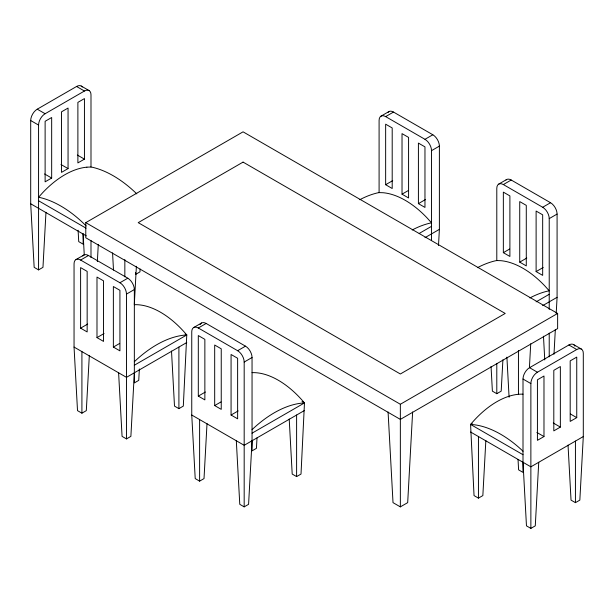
<?xml version="1.0" encoding="UTF-8"?>
<svg xmlns="http://www.w3.org/2000/svg" width="614" height="614" viewBox="0 0 614 614"><rect width="100%" height="100%" fill="white"/><g stroke="black" fill="none" stroke-linecap="round" stroke-linejoin="round"><path stroke-width="0.92" d="M45.966 212.321L42.965 267.351L38.567 269.891L34.161 267.351L30.7 203.779L30.7 120.536A9.271 5.349 -60 0 1 37.254 109.185L76.573 86.482A9.271 5.349 -60 0 1 82.253 86.996M89.314 355.613L86.313 410.636L81.915 413.184L77.51 410.636L74.048 347.071L74.048 263.828A9.271 5.349 60 0 1 80.603 260.044L88.47 255.508L127.789 278.203A9.271 5.349 60 0 1 134.343 289.555L134.343 382.913L138.749 380.365L139.363 368.983M97.357 261.564L98.286 244.487M134.312 304.437L136.385 266.261M134.343 372.798L130.882 436.37L126.476 438.91L122.071 436.37L118.609 372.798M140.115 269.039L139.961 271.887L135.556 274.435L135.556 272.539M134.343 304.697A78.776 45.482 60 0 1 186.771 334.96L183.31 406.1L178.904 408.64L174.499 406.1L171.506 351.07M207.018 423.568L204.017 478.59L199.611 481.138L195.214 478.59L191.752 415.026L191.752 331.783A9.271 5.349 60 0 1 198.307 327.999L206.166 323.463L245.493 346.166A9.271 5.349 60 0 1 252.047 357.517L252.047 450.868L256.445 448.327L257.013 437.889M252.047 440.752L248.586 504.324L244.18 506.865L239.775 504.324L236.313 440.752M252.047 372.652A78.776 45.482 60 0 1 304.475 402.922L301.013 474.054L296.608 476.594L292.203 474.054L289.209 419.024M412.631 411.963L407.688 502.636L400.351 506.872L393.014 502.636L388.079 411.963M438.503 245.485L439.386 229.36L439.386 146.117A9.271 5.349 60 0 0 432.832 134.765L393.505 112.063A9.271 5.349 60 0 0 387.833 112.569M485.843 440.553L482.85 495.582L478.444 498.123L474.039 495.582L470.577 424.443A78.776 45.482 -60 0 1 523.005 394.173M502.904 359.842L501.193 391.149L496.795 393.697L492.39 391.149L491.046 366.481M529.421 367.64L530.726 343.779M538.739 462.281L535.278 525.853L530.872 528.393L526.467 525.853L523.005 462.281M553.989 354.24L555.332 329.572M556.207 313.439L557.082 297.314L557.082 214.071A9.271 5.349 60 0 0 550.535 202.72L511.209 180.017A9.271 5.349 60 0 0 506.013 179.979M518.032 459.418L518.6 469.848L523.005 472.396L523.005 379.038A9.271 5.349 -60 0 1 529.56 367.686L568.879 344.984L576.746 349.527A9.271 5.349 -60 0 1 583.3 353.311L583.3 436.554L579.839 500.118L575.433 502.666L571.035 500.118L568.034 445.096M134.343 361.761L136.178 359.996A102.692 59.289 -60 0 1 186.771 334.96L185.129 334.016M252.047 429.716L253.881 427.95A102.692 59.289 -60 0 1 304.475 402.922L302.019 401.502M38.567 269.891L38.567 125.079A9.271 5.349 -60 0 1 45.121 113.728L84.44 91.025A9.271 5.349 -60 0 1 90.995 94.809L90.995 167.016L92.829 167.369A102.692 59.289 60 0 1 136.807 193.894M51.668 178.052L45.121 181.836L45.121 121.296L51.668 117.512L51.668 178.052L44.592 173.969M68.054 168.589L61.5 172.373L61.5 111.84L68.054 108.056L68.054 168.589L60.978 164.506M84.44 159.133L77.886 162.917L77.886 102.377L84.44 98.593L84.44 159.133L77.364 155.05M85.776 222.644L243.067 131.833L557.635 313.447L557.635 328.582L400.351 419.393L85.776 237.779L85.776 222.644L400.351 404.258L557.635 313.447M75.967 259.584L83.834 255.048M381.01 116.146L388.877 111.602M359.766 199.719A102.692 59.289 -60 0 1 377.249 192.95L379.091 192.596L379.091 120.39A9.271 5.349 60 0 1 385.646 116.606L393.505 112.063M80.603 260.044L119.922 282.747L127.789 278.203M126.476 438.91L126.476 294.098L134.343 289.555M80.603 328.152L87.157 331.936L87.157 271.396L80.603 267.612L80.603 328.152L87.679 324.069M385.646 116.606L424.965 139.309L432.832 134.765M96.989 337.616L103.536 341.399L103.536 280.859L96.989 277.075L96.989 337.616L104.065 333.525M431.519 240.527L431.519 150.66L439.386 146.117M385.646 184.714L392.2 188.498L392.2 127.958L385.646 124.174L385.646 184.714L392.722 180.623M113.367 347.071L119.922 350.855L119.922 290.315L113.367 286.531L113.367 347.071L119.661 343.441M402.024 194.17L408.579 197.954L408.579 137.413L402.024 133.629L402.024 194.17L408.318 190.54M193.671 327.538L201.538 323.002M134.343 365.23L186.771 334.96M418.41 203.633L424.965 207.417L424.965 146.876L418.41 143.093L418.41 203.633L425.487 199.542M186.771 342.528L126.476 377.341L74.048 347.071M498.714 184.1L506.573 179.557M477.469 267.673A102.692 59.289 -60 0 1 494.953 260.904L496.795 260.551L496.795 188.344A9.271 5.349 60 0 1 503.35 184.561L511.209 180.017M419.232 233.427L431.519 226.336M424.965 237.679L439.386 229.36M198.307 327.999L237.626 350.701L245.493 346.166M244.18 506.865L244.18 362.053L252.047 357.517M198.307 396.107L204.861 399.891L204.861 339.35L198.307 335.566L198.307 396.107L205.383 392.024M503.35 184.561L542.669 207.263L550.535 202.72M214.685 405.57L221.24 409.354L221.24 348.813L214.685 345.03L214.685 405.57L220.979 401.932M549.223 309.433L549.223 218.615L557.082 214.071M503.35 252.669L509.896 256.452L509.896 195.912L503.35 192.128L503.35 252.669L509.635 249.031M231.071 415.026L237.626 418.809L237.626 358.269L231.071 354.485L231.071 415.026L238.148 410.943M519.728 262.124L526.282 265.908L526.282 205.368L519.728 201.584L519.728 262.124L526.804 258.041M252.047 433.185L304.475 402.922M536.114 271.588L542.669 275.371L542.669 214.831L536.114 211.047L536.114 271.588L543.19 267.497M304.475 410.49L244.18 445.296L191.752 415.026M536.114 301.858L549.223 294.29M542.669 305.642L557.082 297.314M530.872 528.393L530.872 383.581A9.271 5.349 -60 0 1 537.427 372.23L576.746 349.527M523.005 454.713L470.577 424.443L472.22 423.499M543.981 436.554L537.427 440.338L537.427 379.797L543.981 376.014L543.981 436.554L536.897 432.471M560.359 427.091L553.805 430.874L553.805 370.342L560.359 366.558L560.359 427.091L553.283 423.008M576.746 417.635L570.191 421.419L570.191 360.878L576.746 357.095L576.746 417.635L570.452 414.005M583.3 436.554L530.872 466.824L470.577 432.01M86.896 167.161L90.995 167.016M379.091 192.596L383.19 192.735A80.626 46.549 60 0 1 427.421 218.285L431.519 222.859L429.685 223.22A102.692 59.289 -60 0 0 412.194 229.989M496.795 260.551L500.886 260.689A80.626 46.549 60 0 1 545.125 286.239L549.223 290.813L547.381 291.174A102.692 59.289 -60 0 0 529.897 297.943M573.514 344.531L581.381 349.067M81.209 86.029L89.076 90.565M76.573 86.482L84.44 91.025M529.56 367.686L537.427 372.23M523.005 379.038L530.872 383.581M37.254 109.185L45.121 113.728M30.7 120.536L38.567 125.079M38.567 200.755L86.075 228.185M30.7 203.779L86.275 235.868M523.005 451.244L521.171 449.479A102.692 59.289 60 0 0 470.577 424.443M543.474 336.211L544.764 359.934M506.903 357.141L509.083 397.227M112.562 252.899L113.498 270.076M83.128 234.049L84.264 254.925M78.108 230.235L78.722 241.617L83.128 244.165L83.128 233.742M575.433 441.098L575.433 502.666M549.223 333.11L549.223 356.795M518.446 350.464L518.446 394.579M496.795 363.381L496.795 393.697M478.444 436.554L478.444 498.123M400.351 404.258L400.351 506.872M296.608 415.026L296.608 476.594M199.611 419.569L199.611 481.138M178.904 347.071L178.904 408.64M124.842 259.576L124.842 276.837M90.995 240.488L90.995 257.535M81.915 351.615L81.915 413.184M86.896 167.169A80.626 46.549 -60 0 0 42.665 192.704L38.567 197.286L40.401 197.639A102.692 59.289 60 0 1 86.206 225.975M119.922 282.747A9.271 5.349 60 0 1 126.476 294.098M82.79 256.015A9.271 5.349 60 0 1 88.47 255.508M237.626 350.701A9.271 5.349 60 0 1 244.18 362.053M200.11 324.637A9.271 5.349 60 0 1 206.166 323.463M424.965 139.309A9.271 5.349 60 0 1 431.519 150.66M542.669 207.263A9.271 5.349 60 0 1 549.223 218.615M568.879 344.984A9.271 5.349 -60 0 1 574.934 346.166M243.067 162.104L138.211 222.644L400.351 373.987L505.207 313.447L243.067 162.104"/></g></svg>
